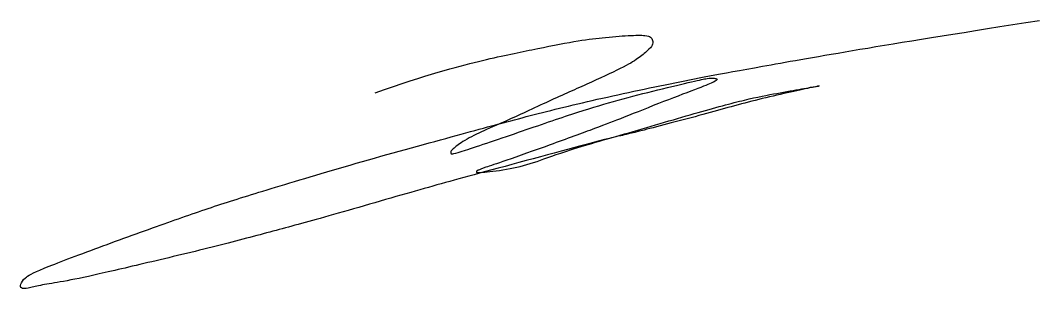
# Model space of a CAD drawing. Header units: inches. Extents: x 32.2 to 45.4, y 17 to 20.5.
import ezdxf

# ---------------------------------------------------------------- set-up
doc = ezdxf.new("R2010")
doc.units = ezdxf.units.IN
doc.header["$MEASUREMENT"] = 0
doc.layers.add('Sign', color=5, linetype='Continuous')

msp = doc.modelspace()

# ---------------------------------------------------------------- linework, layer by layer
at = {"layer": 'Sign'}
msp.add_open_spline([(36.8, 19.562), (37.481, 19.803), (38.226, 19.999), (38.846, 20.127), (39.428, 20.241), (39.745, 20.282), (40.115, 20.313), (40.334, 20.313), (40.383, 20.292), (40.412, 20.247), (40.412, 20.182), (40.349, 20.117), (40.223, 20.01), (40.036, 19.897), (39.557, 19.677), (39.038, 19.446), (38.407, 19.152), (38.15, 19.048), (37.892, 18.905), (37.796, 18.82), (37.782, 18.795), (37.782, 18.767), (37.83, 18.767), (38.746, 19.078), (39.476, 19.33), (39.951, 19.468), (40.482, 19.606), (40.967, 19.72), (41.132, 19.755), (41.199, 19.755), (41.246, 19.748), (41.246, 19.736), (41.224, 19.711), (41.045, 19.638), (40.567, 19.458), (39.99, 19.227), (39.709, 19.119), (39.075, 18.887), (38.445, 18.662), (38.217, 18.592), (38.127, 18.552), (38.116, 18.542), (38.116, 18.526), (38.169, 18.526), (38.565, 18.57), (38.898, 18.664), (39.272, 18.811), (40.138, 19.055), (41.114, 19.345), (41.695, 19.498), (42.077, 19.567), (42.396, 19.625), (42.588, 19.656), (42.584, 19.656), (41.756, 19.48), (41.107, 19.29), (40.174, 19.048), (39.981, 19.002), (39.878, 18.985), (38.044, 18.488), (37.362, 18.301), (36.087, 17.928), (35.492, 17.772), (34.779, 17.577), (33.802, 17.346), (33.095, 17.179), (32.681, 17.099), (32.437, 17.063), (32.283, 17.019), (32.19, 17.019), (32.19, 17.071), (32.237, 17.158), (32.391, 17.248), (33.192, 17.551), (34.1, 17.878), (34.753, 18.106), (35.422, 18.312), (36.607, 18.669), (37.959, 19.037), (38.686, 19.237), (39.576, 19.461), (40.749, 19.708), (41.617, 19.875), (43.517, 20.205), (45.437, 20.505)], degree=3, dxfattribs=at)

doc.saveas('drawing.dxf')
